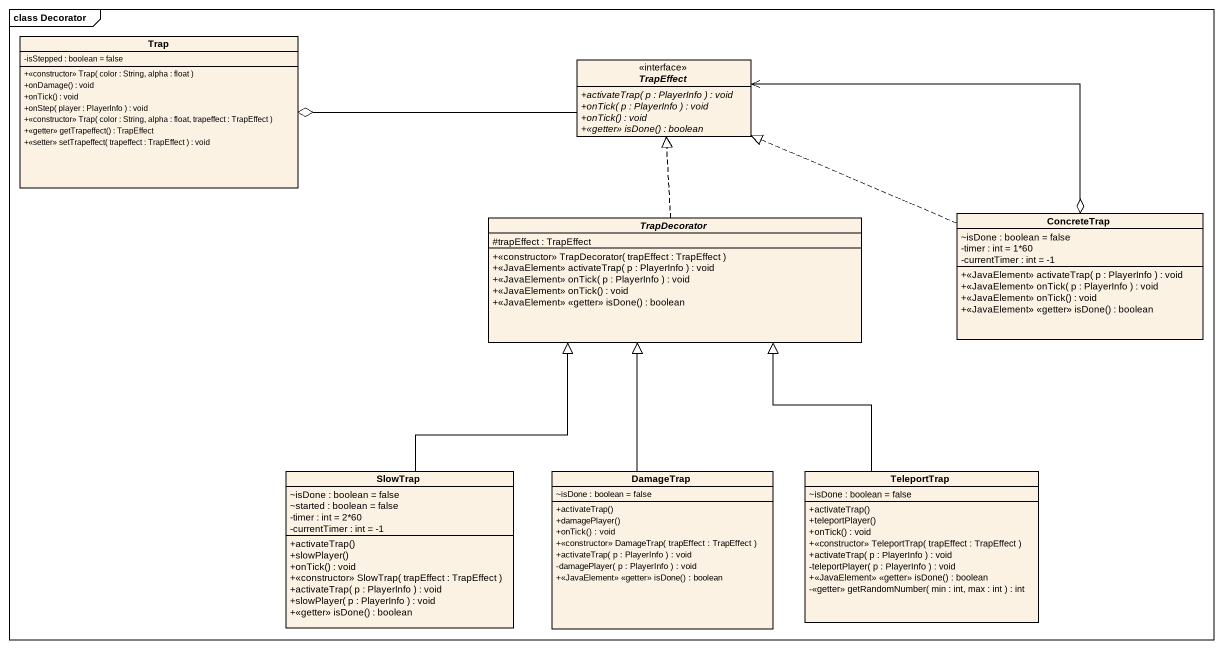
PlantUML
@startuml
mainframe class Decorator
hide circle
hide empty members
skinparam classAttributeIconSize 0
class Trap {
  -isStepped : boolean = false
  +<<constructor>> Trap( color : String, alpha : float )
  +onDamage() : void
  +onTick() : void
  +onStep( player : PlayerInfo ) : void
  +<<constructor>> Trap( color : String, alpha : float, trapeffect : TrapEffect )
  +<<getter>> getTrapeffect() : TrapEffect
  +<<setter>> setTrapeffect( trapeffect : TrapEffect ) : void
}
interface TrapEffect {
  {abstract} +activateTrap( p : PlayerInfo ) : void
  {abstract} +onTick( p : PlayerInfo ) : void
  {abstract} +onTick() : void
  {abstract} +<<getter>> isDone() : boolean
}
class ConcreteTrap {
  ~isDone : boolean = false
  -timer : int = 1*60
  -currentTimer : int = -1
  +<<JavaElement>> activateTrap( p : PlayerInfo ) : void
  +<<JavaElement>> onTick( p : PlayerInfo ) : void
  +<<JavaElement>> onTick() : void
  +<<JavaElement>> <<getter>> isDone() : boolean
}
abstract class TrapDecorator {
  #trapEffect : TrapEffect
  +<<constructor>> TrapDecorator( trapEffect : TrapEffect )
  +<<JavaElement>> activateTrap( p : PlayerInfo ) : void
  +<<JavaElement>> onTick( p : PlayerInfo ) : void
  +<<JavaElement>> onTick() : void
  +<<JavaElement>> <<getter>> isDone() : boolean
}
class SlowTrap {
  ~isDone : boolean = false
  ~started : boolean = false
  -timer : int = 2*60
  -currentTimer : int = -1
  +activateTrap()
  +slowPlayer()
  +onTick() : void
  +<<constructor>> SlowTrap( trapEffect : TrapEffect )
  +activateTrap( p : PlayerInfo ) : void
  +slowPlayer( p : PlayerInfo ) : void
  +<<getter>> isDone() : boolean
}
class DamageTrap {
  ~isDone : boolean = false
  +activateTrap()
  +damagePlayer()
  +onTick() : void
  +<<constructor>> DamageTrap( trapEffect : TrapEffect )
  +activateTrap( p : PlayerInfo ) : void
  -damagePlayer( p : PlayerInfo ) : void
  +<<JavaElement>> <<getter>> isDone() : boolean
}
class TeleportTrap {
  ~isDone : boolean = false
  +activateTrap()
  +teleportPlayer()
  +onTick() : void
  +<<constructor>> TeleportTrap( trapEffect : TrapEffect )
  +activateTrap( p : PlayerInfo ) : void
  -teleportPlayer( p : PlayerInfo ) : void
  +<<JavaElement>> <<getter>> isDone() : boolean
  -<<getter>> getRandomNumber( min : int, max : int ) : int
}
Trap o-right- TrapEffect
ConcreteTrap .left.|> TrapEffect
ConcreteTrap o-left-> TrapEffect
TrapDecorator .up.|> TrapEffect
SlowTrap -up-|> TrapDecorator
DamageTrap -up-|> TrapDecorator
TeleportTrap -up-|> TrapDecorator
@enduml
